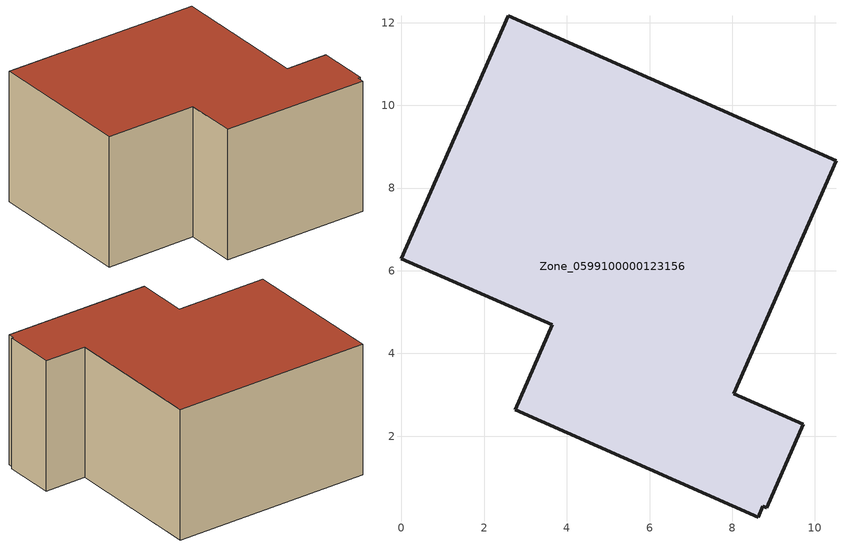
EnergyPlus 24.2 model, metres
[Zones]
Zone_0599100000123156
 floor ground (C_G): 8.74,0.31 8.63,0.04 2.75,2.64 3.65,4.69 0,6.29 2.58,12.17 10.51,8.66 8.04,3.03 9.72,2.29 8.83,0.27 z0
 wall outside (C_F): 8.04,3.03 10.51,8.66 2.58,12.17 0,6.29 3.65,4.69 2.75,2.64 8.63,0.04 8.74,0.31 8.83,0.27 9.72,2.29 8.04,3.03 z0:5.7
 roof outside (C_R): 8.63,0.04 8.74,0.31 8.83,0.27 9.72,2.29 8.04,3.03 10.51,8.66 2.58,12.17 0,6.29 3.65,4.69 2.75,2.64 z5.7
[BUILDING]
Pand.0599100000123156: North Axis=0; Terrain=City; Loads Convergence Tolerance Value=0.04; Temperature Convergence Tolerance Value=0.4; Solar Distribution=FullExterior; Maximum Number of Warmup Days=25; Minimum Number of Warmup Days=1
[Site:Location]
Rotterdam.The.Hague.AP_ZH_NLD Design_Conditions: Latitude=51.96; Longitude=4.45; Time Zone=1; Elevation=-4.5
[SITE:GROUNDTEMPERATURE:BUILDINGSURFACE]
18, 18, 18, 18, 18, 18, 18, 18, 18, 18, 18, 18
[MATERIAL] Thermal Absorptance=0.9; Solar Absorptance=0.7; Visible Absorptance=0.7
Name | Roughness | Thickness | Conductivity | Density | Specific Heat
G.TC.1946-1964 | MediumSmooth | 0.15 | 1 | 540 | 1210
F.TC.1946-1964 | Rough | 0.3 | 0.857143 | 1920 | 840
R.TC.1946-1964 | MediumRough | 0.2 | 0.235294 | 1500 | 1000
[CONSTRUCTION]
C_G: G.TC.1946-1964
C_F: F.TC.1946-1964
C_R: R.TC.1946-1964
[ZONE]
Zone_0599100000123156: Type=1; Multiplier=1; Ceiling Height=Autocalculate; Volume=Autocalculate; Floor Area=autocalculate; Part of Total Floor Area=Yes
[ZONEINFILTRATION:DESIGNFLOWRATE]
Infil_Zone_0599100000123156: Zone or ZoneList or Space or SpaceList=Zone_0599100000123156; Schedule=AlwaysOn; Design Flow Rate Calculation Method=Flow/Area; Flow Rate per Floor Area=0.003; Constant Term Coefficient=1; Temperature Term Coefficient=0; Velocity Term Coefficient=0; Velocity Squared Term Coefficient=0
[HVACTEMPLATE:ZONE:IDEALLOADSAIRSYSTEM]
Zone_0599100000123156: Maximum Heating Supply Air Temperature=50; Minimum Cooling Supply Air Temperature=13; Maximum Heating Supply Air Humidity Ratio=0.0156; Minimum Cooling Supply Air Humidity Ratio=0.0077; Heating Limit=NoLimit; Cooling Limit=NoLimit; Dehumidification Control Type=ConstantSensibleHeatRatio; Cooling Sensible Heat Ratio=0.7; Dehumidification Setpoint=60; Humidification Control Type=None; Humidification Setpoint=30; Outdoor Air Method=None; Outdoor Air Flow Rate per Person=0.00944; Outdoor Air Flow Rate per Zone Floor Area=0; Outdoor Air Flow Rate per Zone=0; Demand Controlled Ventilation Type=None; Outdoor Air Economizer Type=NoEconomizer; Heat Recovery Type=None; Sensible Heat Recovery Effectiveness=0.7; Latent Heat Recovery Effectiveness=0.65
[ZONECONTROL:THERMOSTAT]
ThermostatControl_Zone_0599100000123156: Zone or ZoneList=Zone_0599100000123156; Control Type Schedule=DualSetpointControlType; Control 1=Thermostat_Zone_0599100000123156; Temperature Difference Between Cutout And Setpoint=0
[THERMOSTATSETPOINT:DUALSETPOINT]
Thermostat_Zone_0599100000123156: Heating Setpoint Temperature Schedule=HeatingSetpoint_Zone_0599100000123156; Cooling Setpoint Temperature Schedule=CoolingSetpoint_Zone_0599100000123156
[SCHEDULE:COMPACT]
HeatingSetpoint_Zone_0599100000123156: Through: 12/31, For: AllDays, Until: 24:00, 21
CoolingSetpoint_Zone_0599100000123156: Through: 12/31, For: AllDays, Until: 24:00, 24
DualSetpointControlType: Through: 12/31, For: AllDays, Until: 24:00, 4
AlwaysOn: Through: 12/31, For: AllDays, Until: 24:00, 1
